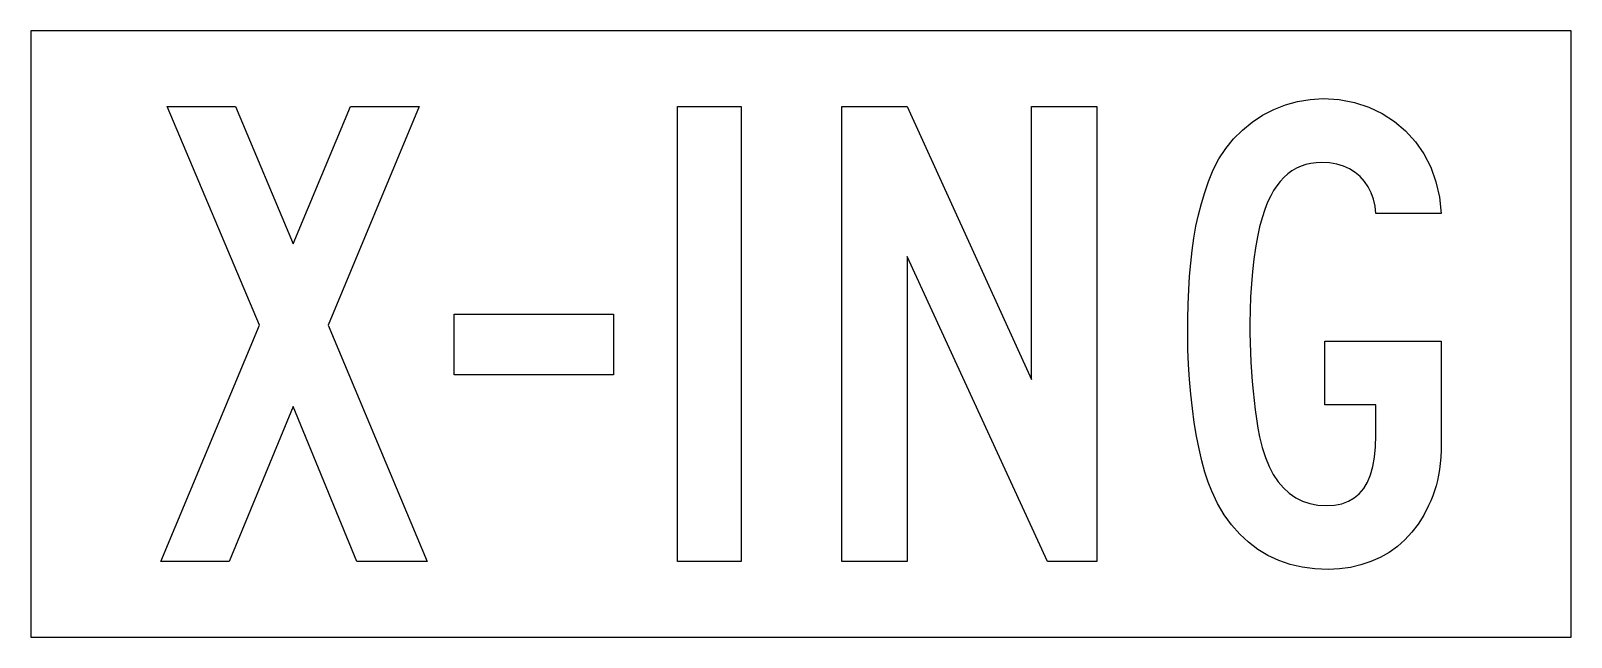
# Model space of a CAD drawing. Extents: x 0 to 61, y 0 to 24.
import ezdxf

# ---------------------------------------------------------------- set-up
doc = ezdxf.new("R2010")
doc.units = 0
doc.layers.add('CUT', color=7, linetype='Continuous')
doc.layers.add('OUTSIDE', color=1, linetype='Continuous')

msp = doc.modelspace()

# ---------------------------------------------------------------- linework, layer by layer
at = {"layer": 'CUT'}
for points in [[(7.8596, 3), (5.1434, 3), (9.0584, 12.3474), (5.3954, 21), (8.1116, 21), (10.385, 15.5676), (12.6584, 21), (15.3746, 21), (11.7746, 12.3474), (15.6896, 3), (12.9122, 3), (10.385, 9.1272)], [(28.1312, 21), (28.1312, 3), (25.6058, 3), (25.6058, 21)], [(32.111, 3), (32.111, 21), (34.6994, 21), (39.626, 10.2), (39.626, 21), (42.2162, 21), (42.2162, 3), (40.2578, 3), (34.6994, 15.0636), (34.6994, 3)], [(55.8098, 6.8754), (55.7828, 6.6378), (55.7468, 6.411), (55.7036, 6.195), (55.6514, 5.988), (55.5902, 5.7864), (55.52, 5.592), (55.4408, 5.3994), (55.3526, 5.2104), (55.1618, 4.8288), (54.9422, 4.476), (54.6938, 4.1502), (54.4184, 3.8532), (54.116, 3.5886), (53.7884, 3.3546), (53.4374, 3.1548), (53.0648, 2.9892), (52.6688, 2.8578), (52.2548, 2.7624), (51.8228, 2.703), (51.3728, 2.685), (50.8472, 2.7066), (50.3468, 2.7732), (49.8716, 2.883), (49.4198, 3.0378), (48.9932, 3.234), (48.5936, 3.4734), (48.221, 3.756), (47.8736, 4.0782), (47.5532, 4.4436), (47.2616, 4.8486), (46.997, 5.2932), (46.763, 5.7792), (46.6244, 6.1356), (46.4948, 6.5352), (46.3742, 6.9762), (46.2644, 7.4532), (46.1636, 7.9608), (46.0754, 8.4954), (45.998, 9.0498), (45.935, 9.6204), (45.8828, 10.2018), (45.845, 10.7904), (45.8234, 11.3808), (45.8144, 11.9676), (45.8198, 12.585), (45.8324, 13.1772), (45.854, 13.7424), (45.8882, 14.2842), (45.9314, 14.8062), (45.989, 15.3084), (46.0592, 15.7926), (46.142, 16.2624), (46.241, 16.7196), (46.3562, 17.166), (46.4876, 17.6016), (46.6352, 18.0318), (46.8188, 18.4944), (47.0474, 18.9336), (47.3192, 19.344), (47.6324, 19.7256), (47.9816, 20.073), (48.365, 20.3844), (48.779, 20.6562), (49.2182, 20.8848), (49.6826, 21.0684), (50.1668, 21.2034), (50.6672, 21.288), (51.1838, 21.315), (51.8174, 21.2772), (52.4204, 21.1638), (52.9874, 20.9784), (53.5184, 20.7264), (54.0044, 20.4114), (54.4436, 20.037), (54.8324, 19.6068), (55.1654, 19.1262), (55.4372, 18.5988), (55.646, 18.0264), (55.7882, 17.4144), (55.8566, 16.7682), (53.2682, 16.7682), (53.2358, 17.0598), (53.1746, 17.3352), (53.0828, 17.5908), (52.964, 17.8266), (52.8164, 18.039), (52.6436, 18.2298), (52.4456, 18.3936), (52.2242, 18.5322), (51.9794, 18.642), (51.713, 18.723), (51.4268, 18.7734), (51.1208, 18.7896), (50.903, 18.7806), (50.6942, 18.7518), (50.4944, 18.7068), (50.3018, 18.642), (50.1182, 18.5592), (49.9436, 18.4584), (49.778, 18.3378), (49.6232, 18.1992), (49.4774, 18.0426), (49.3406, 17.868), (49.2146, 17.6754), (49.0994, 17.463), (48.977, 17.2182), (48.8636, 16.9302), (48.7574, 16.6026), (48.662, 16.2372), (48.5756, 15.8394), (48.5, 15.411), (48.4334, 14.9556), (48.3794, 14.4786), (48.3362, 13.9818), (48.3038, 13.4688), (48.284, 12.945), (48.2786, 12.4104), (48.2804, 12.0306), (48.2894, 11.649), (48.302, 11.2656), (48.32, 10.8822), (48.3434, 10.5006), (48.3722, 10.1208), (48.4064, 9.7428), (48.446, 9.3702), (48.491, 8.9994), (48.5414, 8.6358), (48.5972, 8.2776), (48.6566, 7.9266), (48.7628, 7.5018), (48.8888, 7.1112), (49.0364, 6.7566), (49.2038, 6.4362), (49.3946, 6.1518), (49.6052, 5.9052), (49.8356, 5.6946), (50.0894, 5.5218), (50.363, 5.3868), (50.6564, 5.2896), (50.9732, 5.2302), (51.3098, 5.2104), (51.6266, 5.2284), (51.9146, 5.2842), (52.1756, 5.3778), (52.406, 5.5092), (52.6094, 5.6802), (52.7858, 5.889), (52.9334, 6.1374), (53.054, 6.4272), (53.1476, 6.7566), (53.2142, 7.1256), (53.2538, 7.536), (53.2682, 7.9896), (53.2682, 9.1902), (51.2468, 9.1902), (51.2468, 11.7156), (55.8566, 11.7156), (55.8566, 7.9896), (55.8548, 7.6836), (55.8458, 7.3974), (55.8314, 7.1292)], [(23.0804, 12.7902), (23.0804, 10.389), (16.7642, 10.389), (16.7642, 12.7902)]]:
    msp.add_lwpolyline(points, close=True, dxfattribs=at)
at = {"layer": 'OUTSIDE'}
msp.add_lwpolyline([(0, 0), (61, 0), (61, 24), (0, 24)], close=True, dxfattribs=at)

doc.saveas('drawing.dxf')
